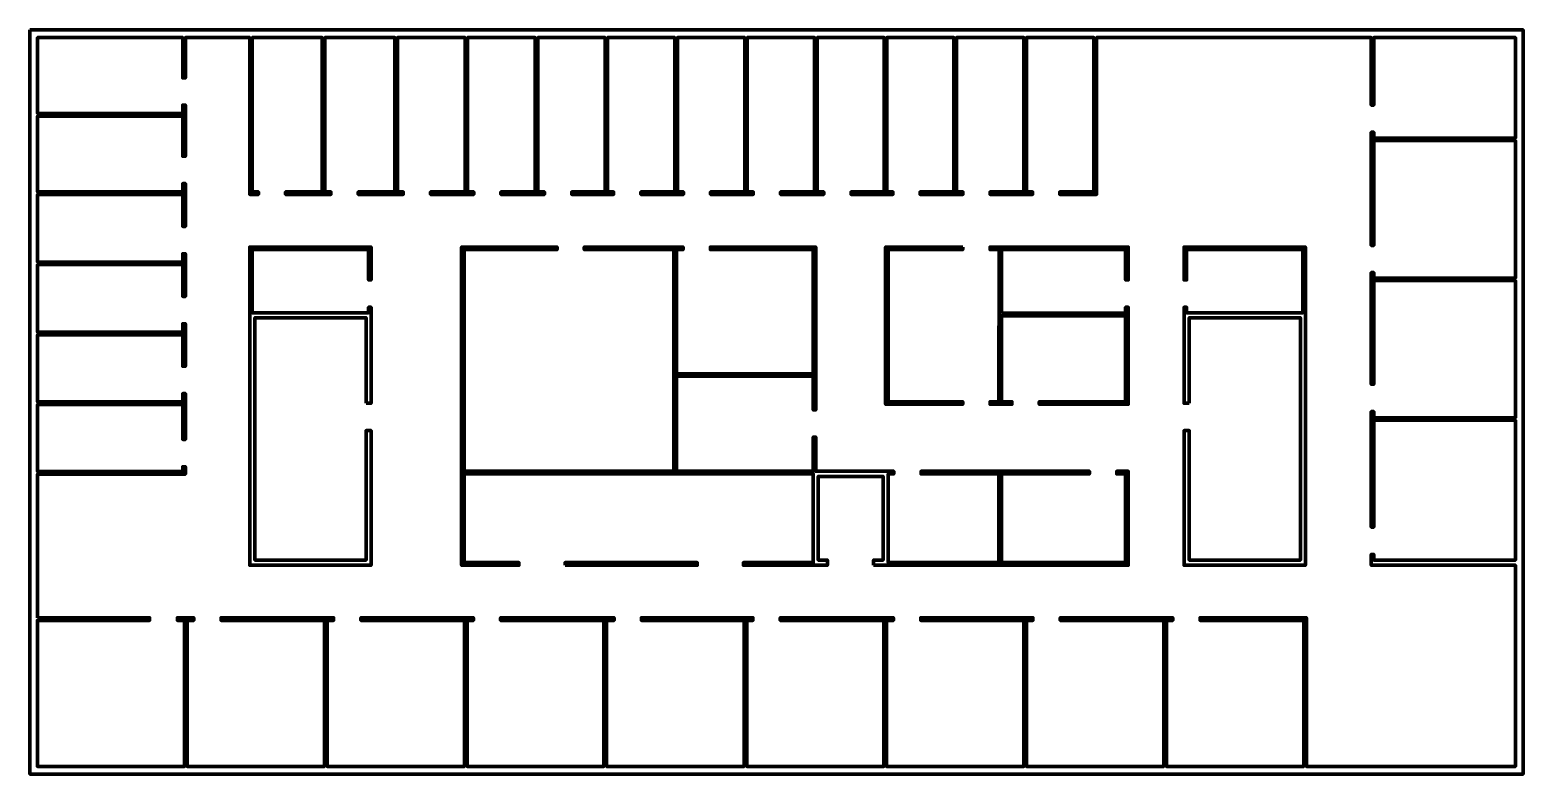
# Model space of a CAD drawing. Header units: metres. Extents: x 8.6 to 67.1, y 0 to 29.2.
import ezdxf

# ---------------------------------------------------------------- set-up
doc = ezdxf.new("R2010")
doc.units = ezdxf.units.M
doc.layers.get('0').update_dxf_attribs({"color": 18, "true_color": 0x000000})

msp = doc.modelspace()

# ---------------------------------------------------------------- linework, layer by layer
at = {"color": 18, "linetype": 'Continuous', "lineweight": 70, "true_color": 0x000000}
for points in [[(8.625, 29.153), (8.625, 0.021), (67.093, 0.021), (67.093, 29.153)], [(8.923, 6.14), (13.312, 6.14), (13.312, 6.04), (8.923, 6.04), (8.923, 0.321), (14.682, 0.321), (14.682, 6.04), (14.4, 6.04), (14.4, 6.14), (15.045, 6.14), (15.045, 6.039), (14.782, 6.039), (14.782, 0.321), (20.16, 0.321), (20.16, 6.039), (16.112, 6.039), (16.112, 6.14), (20.518, 6.14), (20.518, 6.039), (20.26, 6.039), (20.26, 0.321), (25.641, 0.321), (25.641, 6.039), (21.585, 6.039), (21.585, 6.14), (25.991, 6.14), (25.991, 6.039), (25.741, 6.039), (25.741, 0.321), (31.103, 0.321), (31.103, 6.039), (27.058, 6.039), (27.058, 6.14), (31.501, 6.14), (31.501, 6.039), (31.203, 6.039), (31.203, 0.321), (36.593, 0.321), (36.593, 6.039), (32.568, 6.039), (32.568, 6.14), (36.936, 6.139), (36.936, 6.039), (36.693, 6.039), (36.693, 0.321), (42.064, 0.321), (42.064, 6.039), (38.003, 6.039), (38.003, 6.139), (42.439, 6.139), (42.439, 6.039), (42.164, 6.039), (42.164, 0.321), (47.545, 0.321), (47.545, 6.039), (43.506, 6.039), (43.506, 6.139), (47.902, 6.139), (47.902, 6.039), (47.645, 6.039), (47.645, 0.321), (53.025, 0.321), (53.025, 6.039), (48.969, 6.039), (48.969, 6.139), (53.377, 6.139), (53.377, 6.039), (53.125, 6.039), (53.125, 0.321), (58.506, 0.321), (58.506, 6.039), (54.444, 6.039), (54.444, 6.139), (58.606, 6.139), (58.606, 0.321), (66.793, 0.321), (66.793, 8.199), (61.144, 8.199), (61.144, 8.624), (61.244, 8.624), (61.244, 8.399), (66.793, 8.399), (66.793, 13.872), (61.244, 13.872), (61.244, 9.691), (61.144, 9.691), (61.144, 14.213), (61.244, 14.213), (61.244, 13.972), (66.793, 13.972), (66.793, 19.338), (61.244, 19.338), (61.244, 15.28), (61.144, 15.28), (61.144, 19.65), (61.244, 19.65), (61.244, 19.438), (66.793, 19.438), (66.793, 24.818), (61.244, 24.818), (61.244, 20.717), (61.144, 20.717), (61.144, 25.143), (61.244, 25.143), (61.244, 24.918), (66.793, 24.918), (66.793, 28.853), (61.244, 28.853), (61.244, 26.21), (61.144, 26.21), (61.144, 28.853), (50.389, 28.853), (50.389, 22.712), (48.95, 22.712), (48.95, 22.812), (50.289, 22.812), (50.289, 28.853), (47.646, 28.853), (47.646, 22.812), (47.883, 22.812), (47.883, 22.712), (46.224, 22.712), (46.224, 22.812), (47.546, 22.812), (47.546, 28.853), (44.904, 28.853), (44.904, 22.812), (45.157, 22.812), (45.157, 22.712), (43.482, 22.712), (43.482, 22.812), (44.804, 22.812), (44.804, 28.853), (42.178, 28.853), (42.178, 22.812), (42.415, 22.812), (42.415, 22.712), (40.779, 22.712), (40.779, 22.812), (42.078, 22.812), (42.078, 28.853), (39.452, 28.853), (39.452, 22.812), (39.712, 22.812), (39.712, 22.712), (38.019, 22.712), (38.019, 22.812), (39.352, 22.812), (39.352, 28.853), (36.715, 28.853), (36.715, 22.812), (36.952, 22.812), (36.952, 22.712), (35.28, 22.712), (35.28, 22.812), (36.615, 22.812), (36.615, 28.853), (33.978, 28.853), (33.978, 22.812), (34.213, 22.812), (34.213, 22.712), (32.55, 22.712), (32.55, 22.812), (33.878, 22.812), (33.878, 28.853), (31.247, 28.853), (31.247, 22.812), (31.483, 22.812), (31.483, 22.712), (29.841, 22.712), (29.841, 22.812), (31.147, 22.812), (31.147, 28.853), (28.515, 28.853), (28.515, 22.812), (28.774, 22.812), (28.774, 22.712), (27.07, 22.712), (27.07, 22.812), (28.415, 22.812), (28.415, 28.853), (25.766, 28.853), (25.766, 22.812), (26.003, 22.812), (26.003, 22.712), (24.312, 22.712), (24.312, 22.812), (25.666, 22.812), (25.666, 28.853), (23.018, 28.853), (23.018, 22.812), (23.245, 22.812), (23.245, 22.712), (21.48, 22.712), (21.48, 22.812), (22.918, 22.812), (22.918, 28.853), (20.176, 28.853), (20.176, 22.812), (20.413, 22.812), (20.413, 22.712), (18.638, 22.712), (18.638, 22.812), (20.076, 22.812), (20.076, 28.853), (17.334, 28.853), (17.334, 22.812), (17.571, 22.812), (17.571, 22.712), (17.234, 22.712), (17.234, 28.853), (14.713, 28.853), (14.713, 27.274), (14.613, 27.274), (14.613, 28.853), (8.925, 28.853), (8.925, 25.882), (14.613, 25.882), (14.613, 26.207), (14.713, 26.207), (14.713, 24.204), (14.613, 24.204), (14.613, 25.782), (8.925, 25.782), (8.925, 22.812), (14.613, 22.812), (14.613, 23.137), (14.713, 23.137), (14.713, 21.457), (14.613, 21.457), (14.613, 22.712), (8.925, 22.712), (8.924, 20.065), (14.613, 20.065), (14.613, 20.39), (14.713, 20.39), (14.713, 18.718), (14.613, 18.718), (14.613, 19.965), (8.924, 19.965), (8.924, 17.318), (14.613, 17.318), (14.613, 17.651), (14.713, 17.651), (14.713, 15.984), (14.613, 15.984), (14.613, 17.218), (8.925, 17.218), (8.924, 14.592), (14.613, 14.592), (14.613, 14.917), (14.713, 14.917), (14.713, 13.121), (14.613, 13.121), (14.613, 14.492), (8.924, 14.492), (8.924, 11.865), (14.613, 11.865), (14.613, 12.054), (14.713, 12.054), (14.713, 11.765), (8.924, 11.765)], [(21.788, 14.536), (21.788, 17.883), (17.434, 17.883), (17.434, 8.399), (21.788, 8.399), (21.788, 13.469), (21.988, 13.469), (21.988, 8.199), (17.234, 8.199), (17.234, 20.651), (21.988, 20.651), (21.988, 19.363), (21.888, 19.363), (21.888, 20.551), (17.334, 20.551), (17.334, 18.083), (21.888, 18.083), (21.888, 18.296), (21.988, 18.296), (21.988, 14.536)], [(41.66, 8.199), (41.66, 8.399), (42.033, 8.399), (42.033, 11.674), (39.495, 11.674), (39.495, 8.399), (39.85, 8.399), (39.85, 8.199), (36.565, 8.199), (36.565, 8.299), (39.295, 8.299), (39.295, 11.774), (25.629, 11.774), (25.629, 11.705), (25.629, 8.299), (27.773, 8.299), (27.773, 8.199), (25.529, 8.199), (25.529, 20.651), (29.266, 20.651), (29.266, 20.551), (25.629, 20.551), (25.629, 11.874), (33.843, 11.874), (33.843, 20.551), (30.333, 20.551), (30.333, 20.651), (34.204, 20.651), (34.204, 20.551), (33.943, 20.551), (33.943, 15.692), (39.295, 15.692), (39.295, 20.551), (35.271, 20.551), (35.271, 20.651), (39.395, 20.651), (39.395, 14.278), (39.295, 14.278), (39.295, 15.592), (33.943, 15.592), (33.943, 11.874), (39.295, 11.874), (39.295, 13.211), (39.395, 13.211), (39.395, 11.874), (42.453, 11.874), (42.453, 11.774), (42.233, 11.774), (42.233, 8.299), (46.567, 8.299), (46.567, 11.774), (43.52, 11.774), (43.52, 11.874), (50.114, 11.874), (50.114, 11.774), (46.667, 11.774), (46.667, 8.299), (51.53, 8.299), (51.53, 11.774), (51.181, 11.774), (51.181, 11.874), (51.63, 11.874), (51.63, 8.199)], [(45.152, 20.651), (45.152, 20.552), (42.233, 20.551), (42.233, 14.597), (45.152, 14.597), (45.152, 14.497), (42.133, 14.497), (42.133, 20.651)], [(46.67, 18.065), (51.53, 18.065), (51.53, 18.296), (51.63, 18.296), (51.63, 14.497), (48.147, 14.497), (48.147, 14.597), (51.53, 14.597), (51.53, 17.965), (46.67, 17.965), (46.667, 14.597), (47.08, 14.597), (47.08, 14.497), (46.219, 14.497), (46.219, 14.597), (46.567, 14.597), (46.573, 20.552), (46.219, 20.552), (46.219, 20.651), (51.63, 20.651), (51.63, 19.363), (51.53, 19.363), (51.53, 20.551), (46.673, 20.551)], [(54.017, 14.536), (54.017, 17.883), (58.371, 17.883), (58.371, 8.399), (54.017, 8.399), (54.017, 13.469), (53.817, 13.469), (53.817, 8.199), (58.571, 8.199), (58.571, 20.651), (53.817, 20.651), (53.817, 19.363), (53.917, 19.363), (53.917, 20.551), (58.471, 20.551), (58.471, 18.083), (53.917, 18.083), (53.917, 18.296), (53.817, 18.296), (53.817, 14.536)], [(29.583, 8.199), (29.583, 8.299), (34.755, 8.299), (34.755, 8.199)]]:
    msp.add_lwpolyline(points, close=True, dxfattribs=at)

doc.saveas('drawing.dxf')
